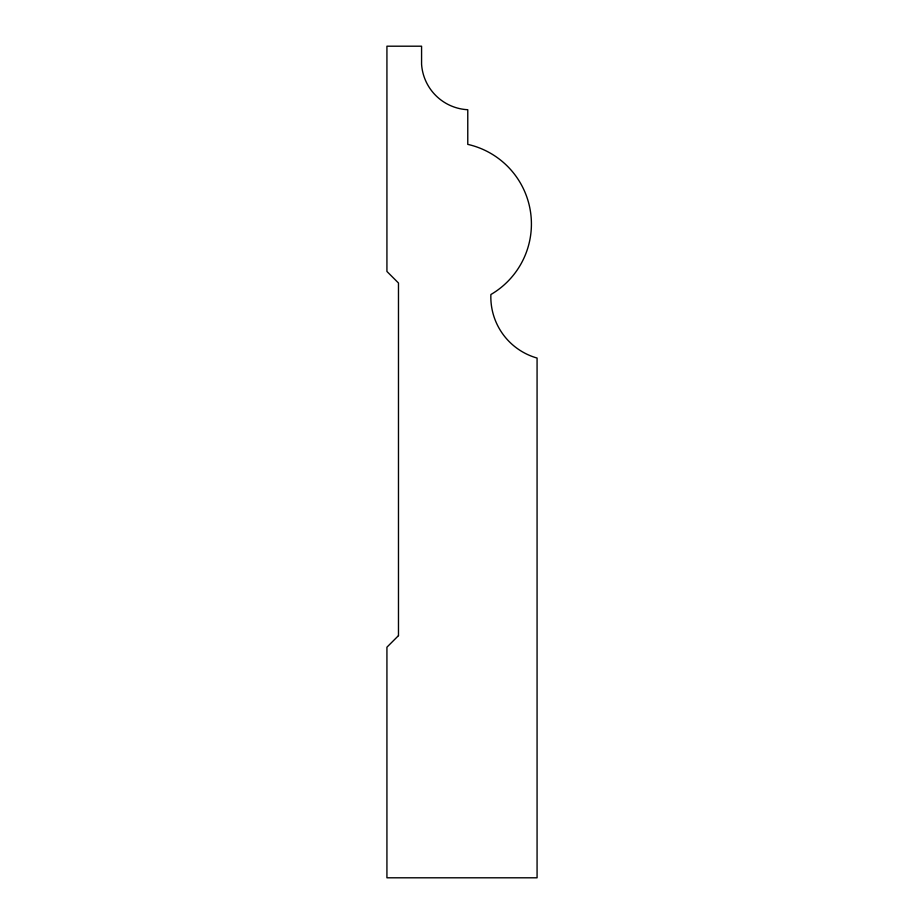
<?xml version="1.0" encoding="UTF-8"?>
<svg xmlns="http://www.w3.org/2000/svg" width="924" height="924" viewBox="0 0 924 924"><rect width="100%" height="100%" fill="white"/><g stroke="black" fill="none" stroke-linecap="round" stroke-linejoin="round"><path stroke-width="1.39" d="M398.475 635.643L386.925 647.193L386.925 877.8L537.075 877.8L537.075 358.05A63.513 63.513 0 0 1 490.875 294.525A81.624 81.624 0 0 0 467.775 144.375L467.775 109.725A48.799 48.799 0 0 1 421.575 64.23L421.575 46.2L386.925 46.2L386.925 271.46L398.475 283.01L398.475 635.643"/></g></svg>
